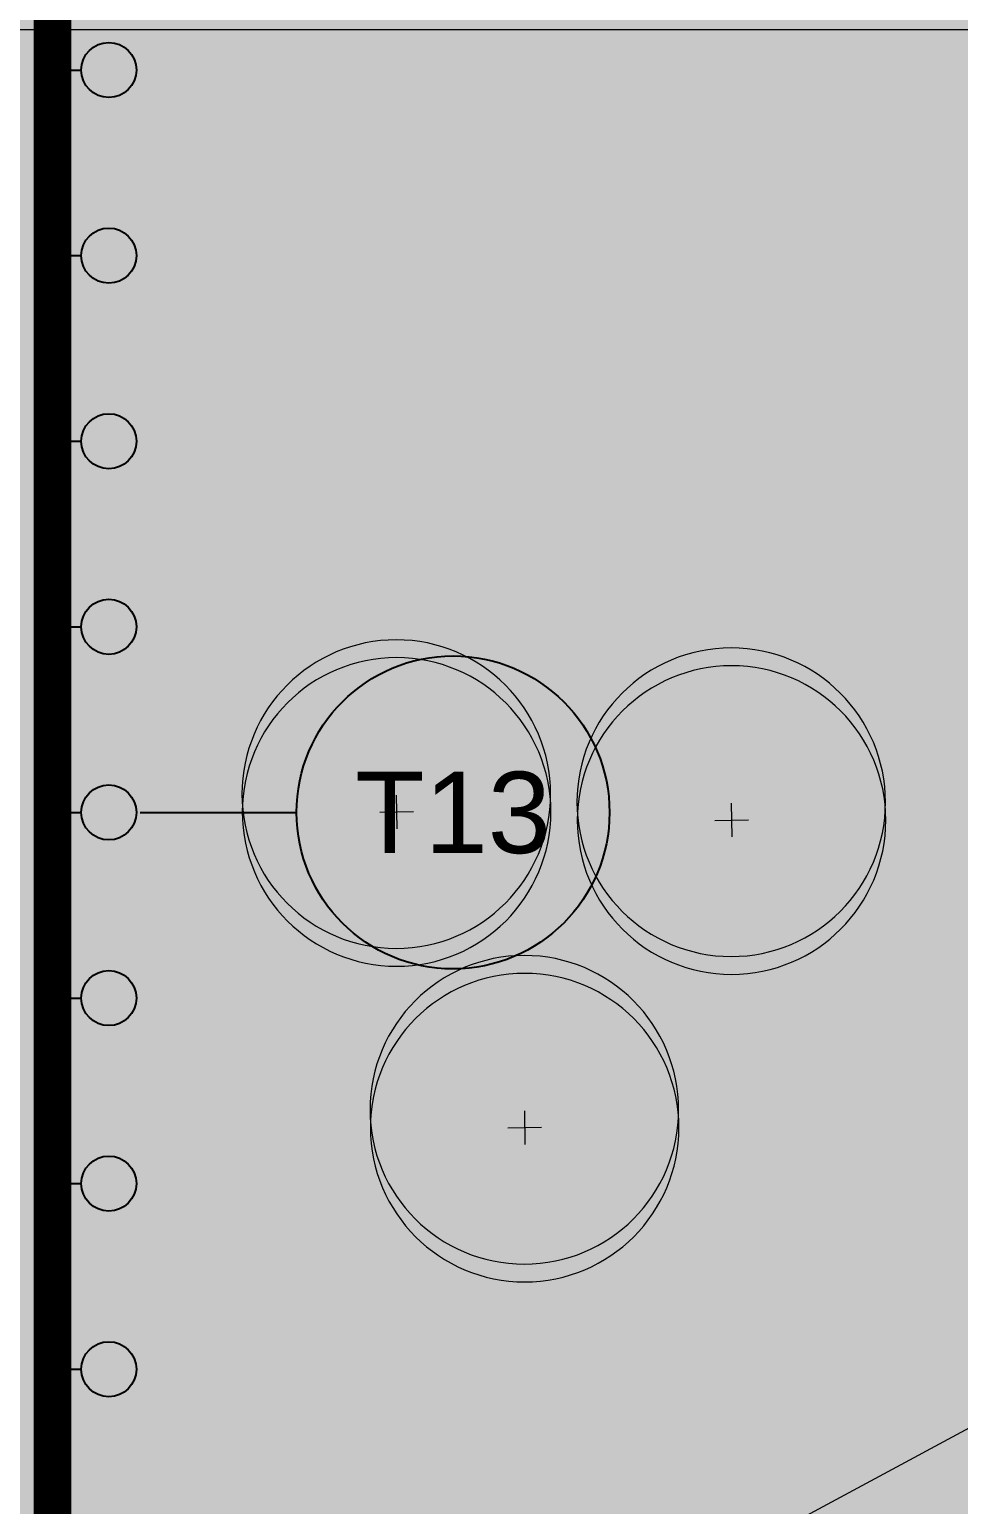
# Model space of a CAD drawing. Header units: metres. Extents: x 349703 to 349913, y 9282546 to 9282694.
# Drawn here: x 349745.58 to 349753, y 9282576.01 to 9282587.79 of the extents above; entities that cross this region are included whole.
import ezdxf
from ezdxf.enums import TextEntityAlignment as Align

# ---------------------------------------------------------------- set-up
doc = ezdxf.new("R2010")
doc.units = ezdxf.units.M
doc.header["$LTSCALE"] = 0.25
for name, color, linetype, lineweight in [('AREA-VERDE', 3, 'CONTINUOUS', 9), ('ARQ-FONDO', 253, 'CONTINUOUS', 9), ('LLORAD-SIMB', 1, 'CONTINUOUS', 25), ('LLORAD-TEXTO', 1, 'CONTINUOUS', 25), ('LLORAD-TRAMO', 1, 'CONTINUOUS', 70)]:
    doc.layers.add(name, color=color, linetype=linetype, lineweight=lineweight)
doc.styles.get("Standard").update_dxf_attribs({"font": 'arial.ttf'})

# ---------------------------------------------------------------- blocks, each defined once
blk = doc.blocks.new('ca_arb_plan034')
at = {"layer": 'ARQ-FONDO'}
for p, q in [((0, 19), (0, -19)), ((19, 0), (-19, 0))]:
    blk.add_line(p, q, dxfattribs=at)
for centre in [(0, 20.1), (0, 0)]:
    blk.add_circle(centre, 173.9, dxfattribs=at)

msp = doc.modelspace()

# ---------------------------------------------------------------- hatches: boundary and pattern name
at = {"layer": 'AREA-VERDE', "lineweight": 0, "true_color": 0xc4e4b2, "transparency": 33554687}
h = msp.add_hatch(color=3, dxfattribs=at)
h.dxf.hatch_style = 1
h.paths.add_polyline_path([(349784.097, 9282589.79), (349737.205, 9282589.79, 0.354782), (349731.161, 9282584.633), (349731.161, 9282564.238), (349738.751, 9282566.626), (349745.829, 9282570.439), (349765.763, 9282581.178), (349771.534, 9282584.287)])
h.paths.add_polyline_path([(349774.546, 9282587.79), (349770.657, 9282586.086), (349764.815, 9282582.938), (349744.88, 9282572.2), (349737.97, 9282568.477), (349733.161, 9282566.964), (349733.161, 9282584.432, -0.342532), (349737.232, 9282587.79)], flags=16)
at = {"layer": 'AREA-VERDE', "lineweight": 0, "true_color": 0xc4e4b2, "transparency": 33554610}
h = msp.add_hatch(color=3, dxfattribs=at)
h.dxf.hatch_style = 1
h.paths.add_polyline_path([(349770.657, 9282586.086), (349774.546, 9282587.79), (349737.232, 9282587.79, 0.342532), (349733.161, 9282584.432), (349733.161, 9282566.964), (349737.97, 9282568.477), (349744.88, 9282572.2), (349764.815, 9282582.938)])

# ---------------------------------------------------------------- linework, layer by layer
at = {"layer": 'ARQ-FONDO'}
for points in [[(349733.161, 9282566.964), (349737.97, 9282568.477), (349744.88, 9282572.2), (349764.815, 9282582.938), (349770.657, 9282586.086), (349774.546, 9282587.79)], [(349737.203, 9282587.79), (349774.546, 9282587.79)]]:
    msp.add_lwpolyline(points, dxfattribs=at)
at = {"layer": 'LLORAD-SIMB'}
for p, q in [((349745.76, 9282587.466), (349745.99, 9282587.466)), ((349745.76, 9282585.983), (349745.99, 9282585.983)), ((349745.76, 9282584.5), (349745.99, 9282584.5)), ((349745.76, 9282583.018), (349745.99, 9282583.018)), ((349745.76, 9282581.535), (349745.99, 9282581.535)), ((349745.76, 9282580.052), (349745.99, 9282580.052)), ((349745.76, 9282578.57), (349745.99, 9282578.57)), ((349745.76, 9282577.087), (349745.99, 9282577.087))]:
    msp.add_line(p, q, dxfattribs=at)
for centre in [(349746.21, 9282587.466), (349746.21, 9282585.983), (349746.21, 9282584.5), (349746.21, 9282583.018), (349746.21, 9282581.535), (349746.21, 9282580.052), (349746.21, 9282578.57), (349746.21, 9282577.087)]:
    msp.add_circle(centre, 0.22, dxfattribs=at)
at = {"layer": 'LLORAD-TEXTO'}
msp.add_line((349746.46, 9282581.535), (349747.71, 9282581.535), dxfattribs=at)
msp.add_circle((349748.96, 9282581.535), 1.25, dxfattribs=at)
at = {"layer": 'LLORAD-TRAMO', "const_width": 0.3}
msp.add_lwpolyline([(349745.76, 9282587.96), (349745.76, 9282587.713), (349745.76, 9282587.466), (349745.76, 9282587.219), (349745.76, 9282586.972), (349745.76, 9282586.725), (349745.76, 9282586.477), (349745.76, 9282586.23), (349745.76, 9282585.983), (349745.76, 9282585.736), (349745.76, 9282585.489), (349745.76, 9282585.242), (349745.76, 9282584.995), (349745.76, 9282584.748), (349745.76, 9282584.5), (349745.76, 9282584.253), (349745.76, 9282584.006), (349745.76, 9282583.759), (349745.76, 9282583.512), (349745.76, 9282583.265), (349745.76, 9282583.018), (349745.76, 9282582.771), (349745.76, 9282582.523), (349745.76, 9282582.276), (349745.76, 9282582.029), (349745.76, 9282581.782), (349745.76, 9282581.535), (349745.76, 9282581.288), (349745.76, 9282581.041), (349745.76, 9282580.794), (349745.76, 9282580.547), (349745.76, 9282580.299), (349745.76, 9282580.052), (349745.76, 9282579.805), (349745.76, 9282579.558), (349745.76, 9282579.311), (349745.76, 9282579.064), (349745.76, 9282578.817), (349745.76, 9282578.57), (349745.76, 9282578.322), (349745.76, 9282578.075), (349745.76, 9282577.828), (349745.76, 9282577.581), (349745.76, 9282577.334), (349745.76, 9282577.087), (349745.76, 9282576.84), (349745.76, 9282576.593), (349745.76, 9282576.345), (349745.76, 9282576.098), (349745.76, 9282575.851)], dxfattribs=at)

# ---------------------------------------------------------------- block references
at = {"layer": 'ARQ-FONDO', "xscale": -0.007087575391046, "yscale": 0.007087575391046, "zscale": 0.007087575391046, "rotation": 1.053199936490107}
for p in [(349748.509, 9282581.539, 260.5), (349751.185, 9282581.474, 260.5), (349749.532, 9282579.017, 260.5)]:
    msp.add_blockref('ca_arb_plan034', p, dxfattribs=at)

# ---------------------------------------------------------------- texts
at = {"layer": 'LLORAD-TEXTO'}
msp.add_text('T13', height=0.65, dxfattribs=at).set_placement((349748.96, 9282581.535), align=Align.MIDDLE_CENTER)

doc.saveas('drawing.dxf')
